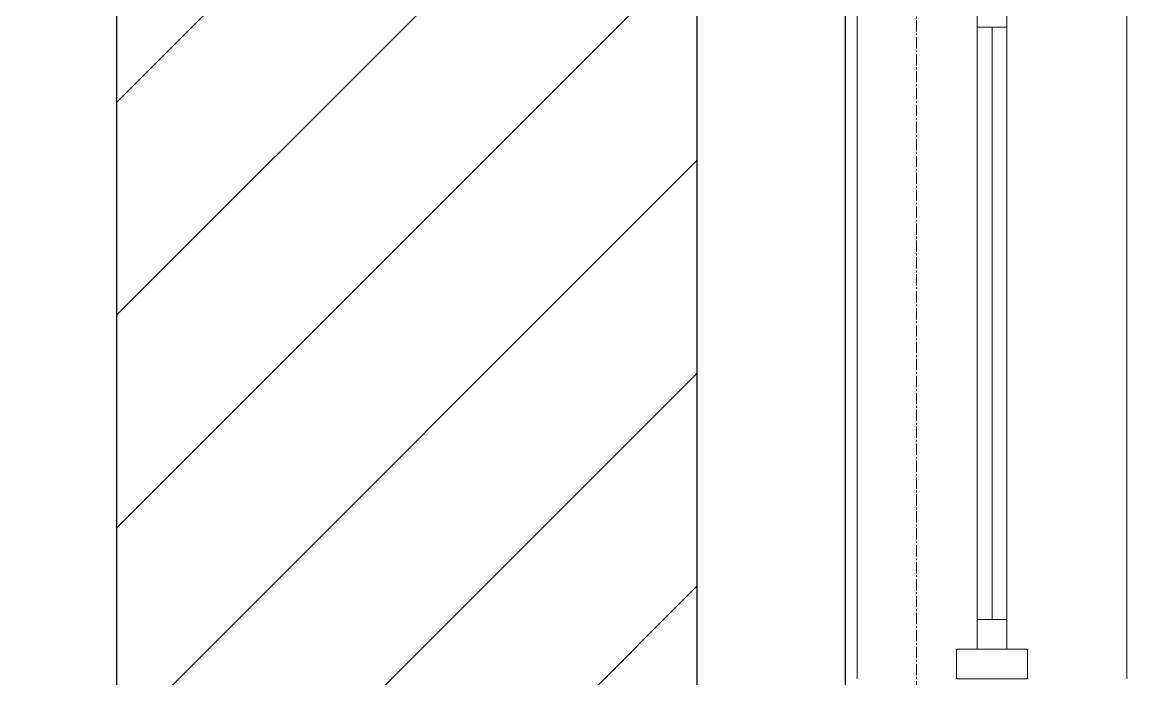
# Model space of a CAD drawing. Header units: millimetres. Extents: x -231292 to 573618, y -153144 to 564035.
# Drawn here: x 27474 to 29338, y -114145 to -113037 of the extents above; entities that cross this region are included whole.
import ezdxf

# ---------------------------------------------------------------- set-up
doc = ezdxf.new("R2010")
doc.units = ezdxf.units.MM
doc.linetypes.add('CENTER2', pattern=[28.575, 19.05, -3.175, 3.175, -3.175])
doc.layers.get('0').update_dxf_attribs({"color": 250})
for name, color, linetype, lineweight in [('10.3) строит. леса', 20, 'Continuous', 30), ('A-Wall_Материал_Газоблок_Контур', 250, 'Continuous', 0), ('АР_Окна', 250, 'Continuous', 5), ('РД_Оси_100', 250, 'Continuous', 0)]:
    doc.layers.add(name, color=color, linetype=linetype, lineweight=lineweight)

# ---------------------------------------------------------------- blocks, each defined once
blk = doc.blocks.new('оси_рен')
at = {"layer": 'РД_Оси_100', "color": 251, "linetype": 'CENTER2', "true_color": 0x636466}
blk.add_line((1215752.916, 135558.25), (1215752.916, 223268.25), dxfattribs=at)

msp = doc.modelspace()

# ---------------------------------------------------------------- hatches: boundary and pattern name
at = {"layer": '10.3) строит. леса'}
h = msp.add_hatch(dxfattribs=at)
h.set_pattern_fill('ANSI31', color=256, scale=80)
h.set_pattern_definition([(45, (31833.27, 31119.27), (-179.60512, 179.60512), [])])
h.paths.add_polyline_path([(27633.584, -112759.845), (27633.584, -114759.845), (28613.584, -114759.845), (28613.584, -112759.845)])

# ---------------------------------------------------------------- linework, layer by layer
msp.add_lwpolyline([(21293.458, -128645.283), (28863.458, -128645.283), (28863.458, -110245.283), (21293.458, -110245.283)], close=True)
msp.add_lwpolyline([(27633.584, -112759.845), (27633.584, -114759.845), (28613.584, -114759.845), (28613.584, -112759.845)], close=True, dxfattribs=at)
at = {"layer": 'A-Wall_Материал_Газоблок_Контур', "color": 18, "linetype": 'Continuous', "lineweight": 0, "true_color": 0x000000}
for p, q in [((28883.458, -112945.283), (28883.458, -114145.283)), ((29338.458, -114145.283), (29338.458, -112945.283))]:
    msp.add_line(p, q, dxfattribs=at)
at = {"layer": 'АР_Окна', "color": 18, "linetype": 'Continuous', "lineweight": 5, "true_color": 0x000000}
for p, q in [((28883.458, -112945.283), (28883.458, -114145.283)), ((29338.458, -112945.283), (29338.458, -114145.283)), ((29085.958, -113045.283), (29135.958, -113045.283)), ((29110.958, -113045.283), (29110.958, -114045.283)), ((29085.958, -114045.283), (29135.958, -114045.283))]:
    msp.add_line(p, q, dxfattribs=at)
for points in [[(29085.958, -112995.283), (29135.958, -112995.283), (29135.958, -114095.283), (29085.958, -114095.283)], [(29170.958, -114095.283), (29170.958, -114145.283), (29050.958, -114145.283), (29050.958, -114095.283)]]:
    msp.add_lwpolyline(points, close=True, dxfattribs=at)

# ---------------------------------------------------------------- block references
at = {"rotation": 359.999868838025}
msp.add_blockref('оси_рен', (-1186769.82, -284755.728), dxfattribs=at)

doc.saveas('drawing.dxf')
